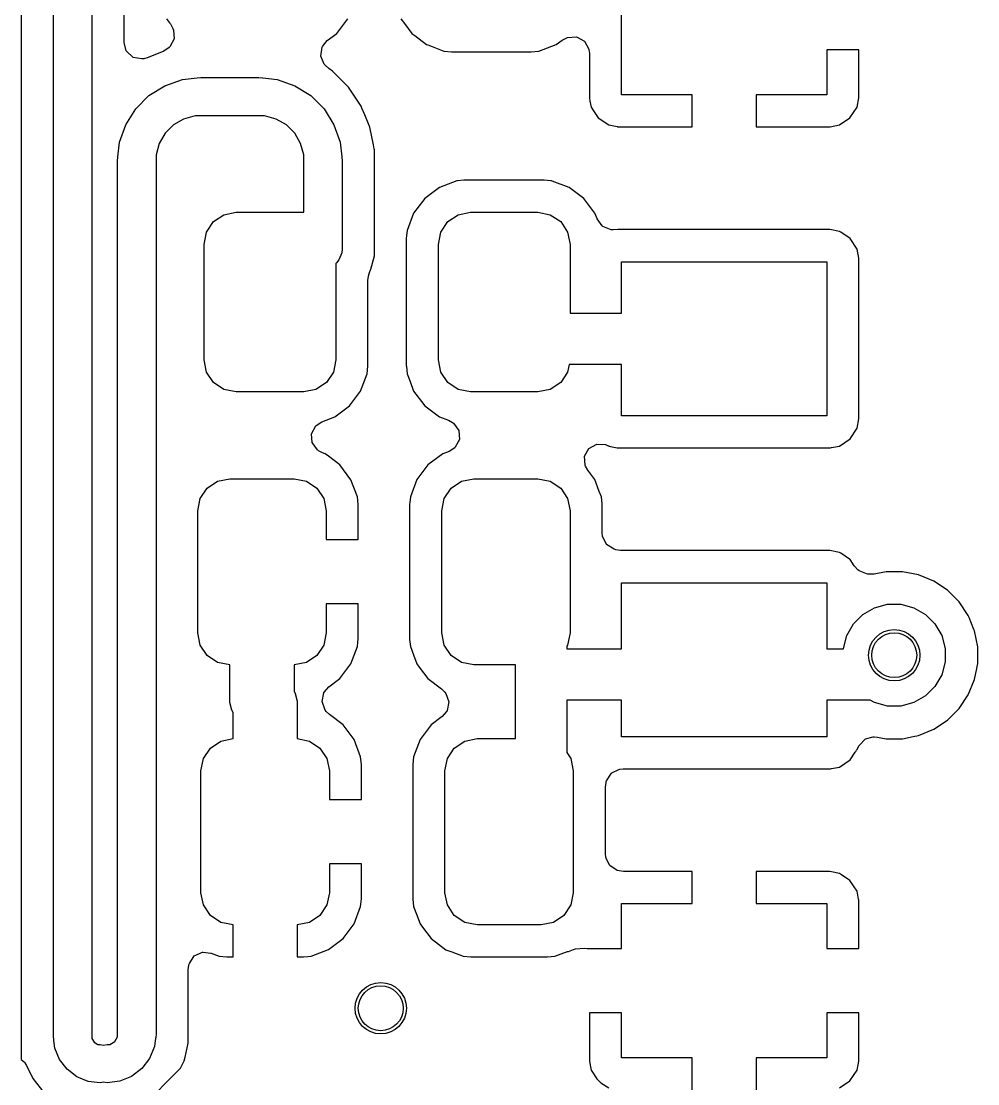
# Model space of a CAD drawing. Header units: inches. Extents: x 0.01 to 5.35, y 0.01 to 3.37.
# Drawn here: x 3.5979 to 3.8912, y 1.2456 to 1.5714 of the extents above; entities that cross this region are included whole.
import ezdxf

# ---------------------------------------------------------------- set-up
doc = ezdxf.new("R2010")
doc.units = ezdxf.units.IN
doc.header["$MEASUREMENT"] = 0
doc.layers.add('BLACK', color=250, linetype='CONTINUOUS')

msp = doc.modelspace()

# ---------------------------------------------------------------- linework, layer by layer
at = {"layer": 'BLACK', "linetype": 'CONTINUOUS'}
for p, q in [((3.60772, 1.26019), (3.60772, 1.76087)), ((3.61953, 1.76087), (3.61953, 1.26019)), ((3.59787, 1.75482), (3.59787, 1.25301)), ((3.62939, 1.56487), (3.62939, 1.75258)), ((3.78193, 1.54886), (3.78193, 1.5961)), ((3.64241, 1.57219), (3.64336, 1.57092)), ((3.64336, 1.57092), (3.64362, 1.57057)), ((3.64362, 1.57057), (3.64372, 1.57044)), ((3.64372, 1.57044), (3.64438, 1.56922)), ((3.69463, 1.56766), (3.69802, 1.57219)), ((3.71426, 1.57219), (3.71536, 1.57073)), ((3.71536, 1.57073), (3.71766, 1.56766)), ((3.64438, 1.56922), (3.64458, 1.56871)), ((3.64458, 1.56871), (3.64477, 1.56597)), ((3.69173, 1.56549), (3.69463, 1.56766)), ((3.71766, 1.56766), (3.71766, 1.56766)), ((3.71766, 1.56766), (3.71853, 1.567)), ((3.63007, 1.56238), (3.62939, 1.56487)), ((3.64477, 1.56597), (3.64345, 1.56355)), ((3.69025, 1.56368), (3.69173, 1.56549)), ((3.71853, 1.567), (3.72219, 1.56426)), ((3.72219, 1.56426), (3.72219, 1.56426)), ((3.72219, 1.56426), (3.72219, 1.56426)), ((3.72219, 1.56426), (3.72219, 1.56426)), ((3.72219, 1.56426), (3.72256, 1.56412)), ((3.72256, 1.56412), (3.72387, 1.56363)), ((3.75663, 1.56228), (3.76194, 1.56426)), ((3.76194, 1.56426), (3.76372, 1.56559)), ((3.76372, 1.56559), (3.76494, 1.56625)), ((3.76494, 1.56625), (3.76518, 1.56635)), ((3.76518, 1.56635), (3.7654, 1.56643)), ((3.7654, 1.56643), (3.76815, 1.56663)), ((3.76815, 1.56663), (3.77056, 1.56531)), ((3.77056, 1.56531), (3.77184, 1.56306)), ((3.63018, 1.56221), (3.63007, 1.56238)), ((3.63219, 1.56033), (3.63018, 1.56221)), ((3.63018, 1.56221), (3.63018, 1.56221)), ((3.64162, 1.56225), (3.63679, 1.56024)), ((3.64321, 1.56331), (3.64162, 1.56225)), ((3.64345, 1.56355), (3.64321, 1.56331)), ((3.6897, 1.56074), (3.69014, 1.56346)), ((3.6908, 1.55822), (3.6897, 1.56074)), ((3.69014, 1.56346), (3.69025, 1.56368)), ((3.72387, 1.56363), (3.72387, 1.56363)), ((3.72387, 1.56363), (3.72387, 1.56363)), ((3.72387, 1.56363), (3.7275, 1.56228)), ((3.7275, 1.56228), (3.72985, 1.56203)), ((3.72985, 1.56203), (3.75429, 1.56203)), ((3.75429, 1.56203), (3.75663, 1.56228)), ((3.77184, 1.56306), (3.77193, 1.5627)), ((3.77193, 1.5627), (3.77209, 1.56149)), ((3.77209, 1.56149), (3.77209, 1.54789)), ((3.85476, 1.56264), (3.84492, 1.56264)), ((3.84492, 1.56264), (3.84492, 1.54886)), ((3.85476, 1.54789), (3.85476, 1.56264)), ((3.6349, 1.55984), (3.63219, 1.56033)), ((3.63515, 1.55987), (3.6349, 1.55984)), ((3.63544, 1.5599), (3.63515, 1.55987)), ((3.63679, 1.56024), (3.63544, 1.5599)), ((3.69087, 1.55813), (3.6908, 1.55822)), ((3.69115, 1.5578), (3.69087, 1.55813)), ((3.69218, 1.55687), (3.69115, 1.5578)), ((3.65184, 1.55406), (3.65299, 1.55417)), ((3.65299, 1.55417), (3.67071, 1.55417)), ((3.67071, 1.55417), (3.67186, 1.55406)), ((3.69331, 1.55612), (3.69218, 1.55687)), ((3.69825, 1.55118), (3.69331, 1.55612)), ((3.69331, 1.55612), (3.69331, 1.55612)), ((3.69331, 1.55612), (3.69331, 1.55612)), ((3.63704, 1.54859), (3.64189, 1.55164)), ((3.64189, 1.55164), (3.6473, 1.55353)), ((3.6473, 1.55353), (3.65179, 1.55404)), ((3.65179, 1.55404), (3.65184, 1.55406)), ((3.67186, 1.55406), (3.67191, 1.55404)), ((3.67191, 1.55404), (3.6764, 1.55353)), ((3.6764, 1.55353), (3.68181, 1.55164)), ((3.68181, 1.55164), (3.68666, 1.54859)), ((3.70211, 1.5454), (3.69825, 1.55118)), ((3.69825, 1.55118), (3.69825, 1.55118)), ((3.69825, 1.55118), (3.69825, 1.55118)), ((3.69825, 1.55118), (3.69825, 1.55118)), ((3.63298, 1.54454), (3.63704, 1.54859)), ((3.68666, 1.54859), (3.69072, 1.54454)), ((3.77209, 1.54789), (3.77228, 1.54691)), ((3.80358, 1.54886), (3.78193, 1.54886)), ((3.80358, 1.53902), (3.80358, 1.54886)), ((3.84492, 1.54886), (3.82327, 1.54886)), ((3.82327, 1.54886), (3.82327, 1.53902)), ((3.85419, 1.54502), (3.85476, 1.54789)), ((3.62994, 1.53969), (3.63298, 1.54454)), ((3.69072, 1.54454), (3.69376, 1.53969)), ((3.70213, 1.54538), (3.70211, 1.5454)), ((3.70214, 1.54533), (3.70213, 1.54538)), ((3.70237, 1.5448), (3.70214, 1.54533)), ((3.70323, 1.54272), (3.70237, 1.5448)), ((3.70237, 1.5448), (3.70237, 1.5448)), ((3.77228, 1.54691), (3.77266, 1.54502)), ((3.77266, 1.54502), (3.77266, 1.54502)), ((3.77266, 1.54502), (3.77317, 1.54425)), ((3.85202, 1.54176), (3.85419, 1.54502)), ((3.85419, 1.54502), (3.85419, 1.54502)), ((3.64767, 1.54142), (3.64453, 1.53961)), ((3.65118, 1.54236), (3.64767, 1.54142)), ((3.65299, 1.54236), (3.65118, 1.54236)), ((3.67071, 1.54236), (3.65299, 1.54236)), ((3.67252, 1.54236), (3.67071, 1.54236)), ((3.67603, 1.54142), (3.67252, 1.54236)), ((3.67917, 1.53961), (3.67603, 1.54142)), ((3.7048, 1.53892), (3.70323, 1.54272)), ((3.77317, 1.54425), (3.77483, 1.54176)), ((3.77483, 1.54176), (3.77809, 1.53959)), ((3.84876, 1.53959), (3.85202, 1.54176)), ((3.62804, 1.53428), (3.62994, 1.53969)), ((3.64453, 1.53961), (3.64197, 1.53704)), ((3.68173, 1.53704), (3.67917, 1.53961)), ((3.69376, 1.53969), (3.69566, 1.53428)), ((3.70588, 1.53349), (3.7048, 1.53892)), ((3.77809, 1.53959), (3.77809, 1.53959)), ((3.77809, 1.53959), (3.78066, 1.53908)), ((3.78066, 1.53908), (3.78077, 1.53905)), ((3.78077, 1.53905), (3.78096, 1.53902)), ((3.78096, 1.53902), (3.78096, 1.53902)), ((3.78096, 1.53902), (3.80358, 1.53902)), ((3.82327, 1.53902), (3.84589, 1.53902)), ((3.84589, 1.53902), (3.8459, 1.53902)), ((3.8459, 1.53902), (3.84598, 1.53903)), ((3.84598, 1.53903), (3.84876, 1.53959)), ((3.84876, 1.53959), (3.84876, 1.53959)), ((3.64197, 1.53704), (3.64015, 1.5339)), ((3.68355, 1.5339), (3.68173, 1.53704)), ((3.62754, 1.52979), (3.62804, 1.53428)), ((3.64015, 1.5339), (3.63921, 1.5304)), ((3.68449, 1.5304), (3.68355, 1.5339)), ((3.69566, 1.53428), (3.69616, 1.52979)), ((3.70611, 1.53232), (3.70588, 1.53349)), ((3.70614, 1.53216), (3.70611, 1.53232)), ((3.70616, 1.53208), (3.70614, 1.53216)), ((3.70616, 1.53207), (3.70616, 1.53208)), ((3.70616, 1.53066), (3.70616, 1.53207)), ((3.70616, 1.53207), (3.70616, 1.53207)), ((3.6274, 1.52858), (3.62752, 1.52973)), ((3.6274, 1.26087), (3.6274, 1.52858)), ((3.62752, 1.52973), (3.62754, 1.52979)), ((3.63921, 1.5304), (3.63921, 1.52858)), ((3.63921, 1.52858), (3.63921, 1.26087)), ((3.68449, 1.52858), (3.68449, 1.5304)), ((3.68449, 1.51283), (3.68449, 1.52858)), ((3.69616, 1.52979), (3.69619, 1.52973)), ((3.69619, 1.52973), (3.6963, 1.52858)), ((3.6963, 1.52858), (3.6963, 1.50152)), ((3.70616, 1.50488), (3.70616, 1.53066)), ((3.73144, 1.52244), (3.72613, 1.52046)), ((3.7317, 1.52247), (3.73144, 1.52244)), ((3.73364, 1.52268), (3.7317, 1.52247)), ((3.73371, 1.52269), (3.73364, 1.52268)), ((3.73378, 1.5227), (3.73371, 1.52269)), ((3.75822, 1.5227), (3.73378, 1.5227)), ((3.76031, 1.52247), (3.75822, 1.5227)), ((3.75822, 1.5227), (3.75822, 1.5227)), ((3.75822, 1.5227), (3.75822, 1.5227)), ((3.75822, 1.5227), (3.75822, 1.5227)), ((3.76053, 1.52246), (3.76031, 1.52247)), ((3.76065, 1.52241), (3.76053, 1.52246)), ((3.76588, 1.52046), (3.76065, 1.52241)), ((3.72613, 1.52046), (3.72159, 1.51707)), ((3.72613, 1.52046), (3.72613, 1.52046)), ((3.72613, 1.52046), (3.72613, 1.52046)), ((3.76793, 1.51893), (3.76588, 1.52046)), ((3.76588, 1.52046), (3.76588, 1.52046)), ((3.76588, 1.52046), (3.76588, 1.52046)), ((3.76588, 1.52046), (3.76588, 1.52046)), ((3.77042, 1.51707), (3.76793, 1.51893)), ((3.72159, 1.51707), (3.7182, 1.51253)), ((3.72159, 1.51707), (3.72159, 1.51707)), ((3.77381, 1.51253), (3.77042, 1.51707)), ((3.77042, 1.51707), (3.77042, 1.51707)), ((3.77042, 1.51707), (3.77042, 1.51707)), ((3.77042, 1.51707), (3.77042, 1.51707)), ((3.77042, 1.51707), (3.77042, 1.51707)), ((3.65686, 1.50995), (3.66005, 1.51209)), ((3.66005, 1.51209), (3.66382, 1.51283)), ((3.66382, 1.51283), (3.68449, 1.51283)), ((3.7182, 1.51253), (3.71622, 1.50722)), ((3.7182, 1.51253), (3.7182, 1.51253)), ((3.72871, 1.50995), (3.7319, 1.51209)), ((3.7319, 1.51209), (3.73567, 1.51283)), ((3.73567, 1.51283), (3.75634, 1.51283)), ((3.75634, 1.51283), (3.76011, 1.51209)), ((3.76011, 1.51209), (3.7633, 1.50995)), ((3.77434, 1.51112), (3.77381, 1.51253)), ((3.77381, 1.51253), (3.77381, 1.51253)), ((3.77381, 1.51253), (3.77381, 1.51253)), ((3.65473, 1.50676), (3.65686, 1.50995)), ((3.72658, 1.50676), (3.72871, 1.50995)), ((3.7633, 1.50995), (3.76543, 1.50676)), ((3.77445, 1.51081), (3.77434, 1.51112)), ((3.77603, 1.50866), (3.77445, 1.51081)), ((3.77614, 1.50857), (3.77603, 1.50866)), ((3.77624, 1.5085), (3.77614, 1.50857)), ((3.7788, 1.50749), (3.77624, 1.5085)), ((3.65398, 1.50299), (3.65473, 1.50676)), ((3.71622, 1.50722), (3.71596, 1.50488)), ((3.72583, 1.50299), (3.72658, 1.50676)), ((3.76543, 1.50676), (3.76618, 1.50299)), ((3.77941, 1.50743), (3.7788, 1.50749)), ((3.7808, 1.50751), (3.77941, 1.50743)), ((3.78096, 1.50754), (3.7808, 1.50751)), ((3.84589, 1.50754), (3.78096, 1.50754)), ((3.78096, 1.50754), (3.78096, 1.50754)), ((3.78096, 1.50754), (3.78096, 1.50754)), ((3.84877, 1.50697), (3.84589, 1.50754)), ((3.84589, 1.50754), (3.84589, 1.50754)), ((3.84589, 1.50754), (3.84589, 1.50754)), ((3.84901, 1.50683), (3.84877, 1.50697)), ((3.84877, 1.50697), (3.84877, 1.50697)), ((3.84877, 1.50697), (3.84877, 1.50697)), ((3.84917, 1.5067), (3.84901, 1.50683)), ((3.85203, 1.50479), (3.84917, 1.5067)), ((3.65398, 1.46756), (3.65398, 1.50299)), ((3.70616, 1.50359), (3.70616, 1.50488)), ((3.70616, 1.49944), (3.70616, 1.50359)), ((3.71596, 1.50488), (3.71596, 1.50488)), ((3.71596, 1.50488), (3.71596, 1.46567)), ((3.72583, 1.46756), (3.72583, 1.50299)), ((3.76618, 1.50299), (3.76618, 1.48193)), ((3.8542, 1.50154), (3.85203, 1.50479)), ((3.85203, 1.50479), (3.85203, 1.50479)), ((3.69591, 1.49969), (3.6953, 1.49823)), ((3.69619, 1.50036), (3.69591, 1.49969)), ((3.6963, 1.50152), (3.69619, 1.50036)), ((3.70509, 1.49543), (3.70616, 1.49944)), ((3.85421, 1.50153), (3.8542, 1.50154)), ((3.8542, 1.50154), (3.8542, 1.50154)), ((3.85421, 1.50152), (3.85421, 1.50153)), ((3.85477, 1.49873), (3.85421, 1.50152)), ((3.85421, 1.50152), (3.85421, 1.50152)), ((3.85478, 1.49866), (3.85477, 1.49873)), ((3.69457, 1.49734), (3.69433, 1.4971)), ((3.69433, 1.4971), (3.69433, 1.46756)), ((3.6953, 1.49823), (3.69457, 1.49734)), ((3.78193, 1.48193), (3.78193, 1.49768)), ((3.78193, 1.49768), (3.84492, 1.49768)), ((3.84492, 1.49768), (3.84492, 1.45043)), ((3.85478, 1.49865), (3.85478, 1.49866)), ((3.85478, 1.44946), (3.85478, 1.49865)), ((3.85478, 1.49865), (3.85478, 1.49865)), ((3.70419, 1.49193), (3.70436, 1.49319)), ((3.70436, 1.49319), (3.70468, 1.49439)), ((3.70468, 1.49439), (3.70498, 1.49513)), ((3.70496, 1.49513), (3.70509, 1.49543)), ((3.70498, 1.49513), (3.70496, 1.49513)), ((3.70509, 1.49543), (3.70509, 1.49543)), ((3.70419, 1.46567), (3.70419, 1.49193)), ((3.76618, 1.48193), (3.78193, 1.48193)), ((3.65473, 1.46379), (3.65398, 1.46756)), ((3.69433, 1.46756), (3.69358, 1.46379)), ((3.72658, 1.46379), (3.72583, 1.46756)), ((3.76591, 1.46618), (3.76543, 1.46379)), ((3.78193, 1.46618), (3.76591, 1.46618)), ((3.78193, 1.45043), (3.78193, 1.46618)), ((3.65686, 1.4606), (3.65473, 1.46379)), ((3.69358, 1.46379), (3.69145, 1.4606)), ((3.70196, 1.45802), (3.70394, 1.46333)), ((3.70394, 1.46333), (3.70419, 1.46567)), ((3.71596, 1.46567), (3.71597, 1.4656)), ((3.71597, 1.4656), (3.71598, 1.46553)), ((3.71598, 1.46553), (3.71622, 1.46333)), ((3.71622, 1.46333), (3.71712, 1.46092)), ((3.72871, 1.4606), (3.72658, 1.46379)), ((3.76543, 1.46379), (3.7633, 1.4606)), ((3.66005, 1.45847), (3.65686, 1.4606)), ((3.69145, 1.4606), (3.68825, 1.45847)), ((3.71712, 1.46092), (3.7182, 1.45802)), ((3.7319, 1.45847), (3.72871, 1.4606)), ((3.7633, 1.4606), (3.76011, 1.45847)), ((3.66382, 1.45772), (3.66005, 1.45847)), ((3.68449, 1.45772), (3.66382, 1.45772)), ((3.68825, 1.45847), (3.68449, 1.45772)), ((3.69856, 1.45348), (3.70196, 1.45802)), ((3.7182, 1.45802), (3.7182, 1.45802)), ((3.7182, 1.45802), (3.71892, 1.45706)), ((3.71892, 1.45706), (3.72159, 1.45348)), ((3.73567, 1.45772), (3.7319, 1.45847)), ((3.75634, 1.45772), (3.73567, 1.45772)), ((3.76011, 1.45847), (3.75634, 1.45772)), ((3.69403, 1.45009), (3.69856, 1.45348)), ((3.72159, 1.45348), (3.72159, 1.45348)), ((3.72159, 1.45348), (3.72159, 1.45348)), ((3.72159, 1.45348), (3.72613, 1.45009)), ((3.69007, 1.44861), (3.69403, 1.45009)), ((3.69403, 1.45009), (3.69403, 1.45009)), ((3.69403, 1.45009), (3.69403, 1.45009)), ((3.72613, 1.45009), (3.72613, 1.45009)), ((3.72613, 1.45009), (3.72887, 1.44906)), ((3.84492, 1.45043), (3.78193, 1.45043)), ((3.68686, 1.44493), (3.68817, 1.44734)), ((3.68817, 1.44734), (3.68832, 1.44749)), ((3.68832, 1.44749), (3.69007, 1.44861)), ((3.72887, 1.44906), (3.73009, 1.4484)), ((3.73009, 1.4484), (3.73044, 1.44813)), ((3.73044, 1.44813), (3.73209, 1.44593)), ((3.85203, 1.44332), (3.85421, 1.44659)), ((3.85421, 1.44659), (3.85478, 1.44946)), ((3.68705, 1.44218), (3.68686, 1.44493)), ((3.73209, 1.44593), (3.73229, 1.44319)), ((3.84877, 1.44114), (3.85203, 1.44332)), ((3.6887, 1.43998), (3.68705, 1.44218)), ((3.73083, 1.44063), (3.72908, 1.43951)), ((3.73097, 1.44077), (3.73083, 1.44063)), ((3.73229, 1.44319), (3.73097, 1.44077)), ((3.73097, 1.44077), (3.73097, 1.44077)), ((3.77065, 1.43802), (3.77196, 1.44044)), ((3.77196, 1.44044), (3.77438, 1.44175)), ((3.77438, 1.44175), (3.777, 1.4416)), ((3.777, 1.4416), (3.77721, 1.44153)), ((3.77721, 1.44153), (3.77785, 1.44121)), ((3.77785, 1.44121), (3.778, 1.44117)), ((3.778, 1.44117), (3.77816, 1.44111)), ((3.77816, 1.44111), (3.77821, 1.4411)), ((3.77821, 1.4411), (3.77831, 1.44107)), ((3.77831, 1.44107), (3.77831, 1.44107)), ((3.77831, 1.44107), (3.77855, 1.44105)), ((3.77855, 1.44105), (3.78066, 1.44063)), ((3.78066, 1.44063), (3.78076, 1.4406)), ((3.78076, 1.4406), (3.78096, 1.44057)), ((3.78096, 1.44057), (3.84589, 1.44057)), ((3.84589, 1.44057), (3.84605, 1.44057)), ((3.84605, 1.44057), (3.84636, 1.44066)), ((3.84636, 1.44066), (3.84877, 1.44114)), ((3.68906, 1.43971), (3.6887, 1.43998)), ((3.69028, 1.43905), (3.68906, 1.43971)), ((3.69107, 1.43875), (3.69028, 1.43905)), ((3.69205, 1.43802), (3.69107, 1.43875)), ((3.69107, 1.43875), (3.69107, 1.43875)), ((3.69107, 1.43875), (3.69107, 1.43875)), ((3.6956, 1.43536), (3.69205, 1.43802)), ((3.72711, 1.43877), (3.72258, 1.43538)), ((3.72908, 1.43951), (3.72711, 1.43877)), ((3.72711, 1.43877), (3.72711, 1.43877)), ((3.72711, 1.43877), (3.72711, 1.43877)), ((3.77084, 1.43528), (3.77065, 1.43802)), ((3.69899, 1.43083), (3.6956, 1.43536)), ((3.6956, 1.43536), (3.6956, 1.43536)), ((3.6956, 1.43536), (3.6956, 1.43536)), ((3.72258, 1.43538), (3.71918, 1.43084)), ((3.72258, 1.43538), (3.72258, 1.43538)), ((3.77095, 1.435), (3.77084, 1.43528)), ((3.77161, 1.43378), (3.77095, 1.435)), ((3.77381, 1.43084), (3.77161, 1.43378)), ((3.65489, 1.42826), (3.65808, 1.43039)), ((3.65808, 1.43039), (3.66185, 1.43114)), ((3.66185, 1.43114), (3.68154, 1.43114)), ((3.68154, 1.43114), (3.6853, 1.43039)), ((3.6853, 1.43039), (3.6885, 1.42826)), ((3.70097, 1.42553), (3.69899, 1.43083)), ((3.69899, 1.43083), (3.69899, 1.43083)), ((3.71918, 1.43084), (3.7172, 1.42553)), ((3.71918, 1.43084), (3.71918, 1.43084)), ((3.72969, 1.42826), (3.73289, 1.43039)), ((3.73289, 1.43039), (3.73665, 1.43114)), ((3.73665, 1.43114), (3.75634, 1.43114)), ((3.75634, 1.43114), (3.76011, 1.43039)), ((3.76011, 1.43039), (3.7633, 1.42826)), ((3.77515, 1.42724), (3.77381, 1.43084)), ((3.77381, 1.43084), (3.77381, 1.43084)), ((3.65276, 1.42507), (3.65489, 1.42826)), ((3.6885, 1.42826), (3.69063, 1.42507)), ((3.72756, 1.42507), (3.72969, 1.42826)), ((3.7633, 1.42826), (3.76543, 1.42507)), ((3.77579, 1.42553), (3.77515, 1.42724)), ((3.65201, 1.4213), (3.65276, 1.42507)), ((3.69063, 1.42507), (3.69138, 1.4213)), ((3.70122, 1.42318), (3.70097, 1.42553)), ((3.70097, 1.42553), (3.70097, 1.42553)), ((3.70097, 1.42553), (3.70097, 1.42553)), ((3.71702, 1.42385), (3.71695, 1.42318)), ((3.7172, 1.42553), (3.71702, 1.42385)), ((3.72681, 1.4213), (3.72756, 1.42507)), ((3.76543, 1.42507), (3.76618, 1.4213)), ((3.77602, 1.42338), (3.77579, 1.42553)), ((3.65201, 1.3839), (3.65201, 1.4213)), ((3.69138, 1.4213), (3.69138, 1.41244)), ((3.70122, 1.41244), (3.70122, 1.42318)), ((3.70122, 1.42318), (3.70122, 1.42318)), ((3.71695, 1.42318), (3.71695, 1.38201)), ((3.72681, 1.3839), (3.72681, 1.4213)), ((3.76618, 1.4213), (3.76618, 1.3839)), ((3.77603, 1.42333), (3.77602, 1.42338)), ((3.77604, 1.42326), (3.77603, 1.42333)), ((3.77604, 1.42318), (3.77604, 1.42326)), ((3.77604, 1.41452), (3.77604, 1.42318)), ((3.77615, 1.41348), (3.77604, 1.41452)), ((3.69138, 1.41244), (3.70122, 1.41244)), ((3.77622, 1.41319), (3.77615, 1.41348)), ((3.7773, 1.41103), (3.77622, 1.41319)), ((3.77735, 1.41097), (3.7773, 1.41103)), ((3.77966, 1.40949), (3.77735, 1.41097)), ((3.78025, 1.40931), (3.77966, 1.40949)), ((3.78163, 1.40911), (3.78025, 1.40931)), ((3.84589, 1.40911), (3.78163, 1.40911)), ((3.84877, 1.40854), (3.84589, 1.40911)), ((3.84589, 1.40911), (3.84589, 1.40911)), ((3.84589, 1.40911), (3.84589, 1.40911)), ((3.84901, 1.40841), (3.84877, 1.40854)), ((3.84877, 1.40854), (3.84877, 1.40854)), ((3.84877, 1.40854), (3.84877, 1.40854)), ((3.84917, 1.40827), (3.84901, 1.40841)), ((3.85184, 1.40649), (3.84917, 1.40827)), ((3.85203, 1.40636), (3.85184, 1.40649)), ((3.85333, 1.40442), (3.85203, 1.40636)), ((3.85337, 1.40435), (3.85333, 1.40442)), ((3.85444, 1.40321), (3.85337, 1.40435)), ((3.85486, 1.40288), (3.85444, 1.40321)), ((3.85742, 1.40187), (3.85486, 1.40288)), ((3.85803, 1.40182), (3.85742, 1.40187)), ((3.85942, 1.40189), (3.85803, 1.40182)), ((3.86307, 1.40262), (3.85942, 1.40189)), ((3.86811, 1.40262), (3.86307, 1.40262)), ((3.86307, 1.40262), (3.86307, 1.40262)), ((3.86307, 1.40262), (3.86307, 1.40262)), ((3.87306, 1.40163), (3.86811, 1.40262)), ((3.86811, 1.40262), (3.86811, 1.40262)), ((3.86811, 1.40262), (3.86811, 1.40262)), ((3.87772, 1.3997), (3.87306, 1.40163)), ((3.87306, 1.40163), (3.87306, 1.40163)), ((3.87306, 1.40163), (3.87306, 1.40163)), ((3.78193, 1.37898), (3.78193, 1.39925)), ((3.78193, 1.39925), (3.84492, 1.39925)), ((3.84492, 1.39925), (3.84492, 1.37898)), ((3.88192, 1.3969), (3.87772, 1.3997)), ((3.87772, 1.3997), (3.87772, 1.3997)), ((3.87772, 1.3997), (3.87772, 1.3997)), ((3.88548, 1.39333), (3.88192, 1.3969)), ((3.88192, 1.3969), (3.88192, 1.3969)), ((3.88192, 1.3969), (3.88192, 1.3969)), ((3.70122, 1.39276), (3.69138, 1.39276)), ((3.69138, 1.39276), (3.69138, 1.3839)), ((3.70122, 1.38201), (3.70122, 1.39276)), ((3.856, 1.3895), (3.85956, 1.39156)), ((3.85956, 1.39156), (3.86354, 1.39262)), ((3.86354, 1.39262), (3.86765, 1.39262)), ((3.86765, 1.39262), (3.87162, 1.39156)), ((3.87162, 1.39156), (3.87518, 1.3895)), ((3.88829, 1.38914), (3.88548, 1.39333)), ((3.88548, 1.39333), (3.88548, 1.39333)), ((3.88548, 1.39333), (3.88548, 1.39333)), ((3.8531, 1.38659), (3.856, 1.3895)), ((3.87518, 1.3895), (3.87808, 1.38659)), ((3.88854, 1.38853), (3.88829, 1.38914)), ((3.88829, 1.38914), (3.88829, 1.38914)), ((3.88829, 1.38914), (3.88829, 1.38914)), ((3.89004, 1.3849), (3.88854, 1.38853)), ((3.85104, 1.38303), (3.8531, 1.38659)), ((3.87808, 1.38659), (3.88014, 1.38303)), ((3.89012, 1.3847), (3.89004, 1.3849)), ((3.89021, 1.38453), (3.89012, 1.3847)), ((3.65276, 1.38013), (3.65201, 1.3839)), ((3.69138, 1.3839), (3.69063, 1.38013)), ((3.7011, 1.38093), (3.70122, 1.38201)), ((3.70122, 1.38201), (3.70122, 1.38201)), ((3.71695, 1.38201), (3.71696, 1.38194)), ((3.71696, 1.38194), (3.71696, 1.38187)), ((3.71696, 1.38187), (3.7172, 1.37967)), ((3.72756, 1.38013), (3.72681, 1.3839)), ((3.76618, 1.3839), (3.76543, 1.38013)), ((3.84998, 1.37906), (3.85104, 1.38303)), ((3.88014, 1.38303), (3.8812, 1.37906)), ((3.8912, 1.37953), (3.89021, 1.38453)), ((3.65489, 1.37694), (3.65276, 1.38013)), ((3.69063, 1.38013), (3.6885, 1.37694)), ((3.69899, 1.37437), (3.70097, 1.37967)), ((3.70097, 1.37967), (3.7011, 1.38093)), ((3.70097, 1.37967), (3.70097, 1.37967)), ((3.7172, 1.37967), (3.71815, 1.37711)), ((3.72969, 1.37694), (3.72756, 1.38013)), ((3.76543, 1.38013), (3.7652, 1.37978)), ((3.7652, 1.37978), (3.7652, 1.37898)), ((3.7652, 1.37898), (3.78193, 1.37898)), ((3.84492, 1.37898), (3.84998, 1.37898)), ((3.84998, 1.37898), (3.84998, 1.37906)), ((3.8812, 1.37906), (3.8812, 1.37495)), ((3.8912, 1.37449), (3.8912, 1.37953)), ((3.8912, 1.37953), (3.8912, 1.37953)), ((3.65808, 1.3748), (3.65489, 1.37694)), ((3.6885, 1.37694), (3.6853, 1.3748)), ((3.71815, 1.37711), (3.71918, 1.37436)), ((3.73289, 1.3748), (3.72969, 1.37694)), ((3.8812, 1.37495), (3.88014, 1.37098)), ((3.66185, 1.37406), (3.65808, 1.3748)), ((3.66185, 1.36601), (3.66185, 1.37406)), ((3.6853, 1.3748), (3.68154, 1.37406)), ((3.68154, 1.37406), (3.68154, 1.36601)), ((3.6956, 1.36984), (3.69899, 1.37437)), ((3.69899, 1.37437), (3.69899, 1.37437)), ((3.71918, 1.37436), (3.71918, 1.37436)), ((3.71918, 1.37436), (3.71995, 1.37333)), ((3.71995, 1.37333), (3.72258, 1.36982)), ((3.73665, 1.37406), (3.73289, 1.3748)), ((3.74945, 1.37406), (3.73665, 1.37406)), ((3.74945, 1.35142), (3.74945, 1.37406)), ((3.89022, 1.36954), (3.89088, 1.37288)), ((3.89088, 1.37288), (3.8912, 1.37449)), ((3.69221, 1.3673), (3.6956, 1.36984)), ((3.72258, 1.36982), (3.72258, 1.36982)), ((3.72258, 1.36982), (3.72258, 1.36982)), ((3.72258, 1.36982), (3.72675, 1.3667)), ((3.88014, 1.37098), (3.87808, 1.36742)), ((3.88829, 1.36488), (3.89022, 1.36954)), ((3.66185, 1.36251), (3.66185, 1.36601)), ((3.68154, 1.36601), (3.68192, 1.3653)), ((3.68192, 1.3653), (3.68252, 1.36296)), ((3.69012, 1.36277), (3.6907, 1.36546)), ((3.6907, 1.36546), (3.69085, 1.36573)), ((3.69085, 1.36573), (3.69221, 1.3673)), ((3.72675, 1.3667), (3.72773, 1.36571)), ((3.72773, 1.36571), (3.72806, 1.36528)), ((3.72806, 1.36528), (3.72902, 1.3627)), ((3.87808, 1.36742), (3.87518, 1.36451)), ((3.66245, 1.36017), (3.66185, 1.36251)), ((3.68252, 1.36296), (3.68252, 1.35142)), ((3.69108, 1.3602), (3.69012, 1.36277)), ((3.72902, 1.3627), (3.72844, 1.36001)), ((3.78193, 1.36323), (3.7652, 1.36323)), ((3.7652, 1.36323), (3.7652, 1.34717)), ((3.78193, 1.35201), (3.78193, 1.36323)), ((3.85823, 1.36323), (3.84492, 1.36323)), ((3.84492, 1.36323), (3.84492, 1.35201)), ((3.85956, 1.36246), (3.85823, 1.36323)), ((3.86354, 1.36139), (3.85956, 1.36246)), ((3.87162, 1.36246), (3.86765, 1.36139)), ((3.87518, 1.36451), (3.87162, 1.36246)), ((3.88548, 1.36068), (3.88829, 1.36488)), ((3.66283, 1.35946), (3.66245, 1.36017)), ((3.66283, 1.35142), (3.66283, 1.35946)), ((3.69141, 1.35976), (3.69108, 1.3602)), ((3.69239, 1.35878), (3.69141, 1.35976)), ((3.69658, 1.35564), (3.69239, 1.35878)), ((3.72829, 1.35974), (3.72693, 1.35817)), ((3.72844, 1.36001), (3.72829, 1.35974)), ((3.86765, 1.36139), (3.86354, 1.36139)), ((3.88192, 1.35712), (3.88548, 1.36068)), ((3.69997, 1.35111), (3.69658, 1.35564)), ((3.72356, 1.35565), (3.72017, 1.35112)), ((3.72693, 1.35817), (3.72356, 1.35565)), ((3.72356, 1.35565), (3.72356, 1.35565)), ((3.87772, 1.35431), (3.88192, 1.35712)), ((3.87144, 1.35206), (3.87306, 1.35238)), ((3.87306, 1.35238), (3.87772, 1.35431)), ((3.65587, 1.34853), (3.65907, 1.35067)), ((3.65907, 1.35067), (3.66283, 1.35142)), ((3.68252, 1.35142), (3.68629, 1.35067)), ((3.68629, 1.35067), (3.68948, 1.34853)), ((3.70195, 1.3458), (3.69997, 1.35111)), ((3.69997, 1.35111), (3.69997, 1.35111)), ((3.72017, 1.35112), (3.71819, 1.34581)), ((3.72017, 1.35112), (3.72017, 1.35112)), ((3.73068, 1.34853), (3.73387, 1.35067)), ((3.73387, 1.35067), (3.73764, 1.35142)), ((3.73764, 1.35142), (3.74945, 1.35142)), ((3.84492, 1.35201), (3.78193, 1.35201)), ((3.85434, 1.34842), (3.85483, 1.34935)), ((3.85483, 1.34935), (3.85674, 1.35133)), ((3.85674, 1.35133), (3.8568, 1.35136)), ((3.8568, 1.35136), (3.85913, 1.352)), ((3.85913, 1.352), (3.85943, 1.35201)), ((3.85943, 1.35201), (3.86047, 1.35191)), ((3.86047, 1.35191), (3.86145, 1.35172)), ((3.86145, 1.35172), (3.86307, 1.3514)), ((3.86307, 1.3514), (3.86811, 1.3514)), ((3.86811, 1.3514), (3.87144, 1.35206)), ((3.86811, 1.3514), (3.86811, 1.3514)), ((3.65374, 1.34534), (3.65587, 1.34853)), ((3.68948, 1.34853), (3.69161, 1.34534)), ((3.7022, 1.34346), (3.70195, 1.3458)), ((3.70195, 1.3458), (3.70195, 1.3458)), ((3.70195, 1.3458), (3.70195, 1.3458)), ((3.71819, 1.34581), (3.71793, 1.34346)), ((3.72854, 1.34534), (3.73068, 1.34853)), ((3.7652, 1.34717), (3.76642, 1.34534)), ((3.85203, 1.3449), (3.85363, 1.34729)), ((3.85363, 1.34729), (3.85384, 1.34747)), ((3.85384, 1.34747), (3.85406, 1.34788)), ((3.85406, 1.34788), (3.8542, 1.34812)), ((3.8542, 1.34812), (3.85434, 1.34842)), ((3.65299, 1.34157), (3.65374, 1.34534)), ((3.69161, 1.34534), (3.69236, 1.34157)), ((3.7022, 1.33272), (3.7022, 1.34346)), ((3.7022, 1.34346), (3.7022, 1.34346)), ((3.7022, 1.34346), (3.7022, 1.34346)), ((3.71793, 1.34346), (3.71793, 1.34346)), ((3.71793, 1.34346), (3.71793, 1.30229)), ((3.7278, 1.34157), (3.72854, 1.34534)), ((3.76642, 1.34534), (3.76717, 1.34157)), ((3.84636, 1.34224), (3.84877, 1.34272)), ((3.84877, 1.34272), (3.85203, 1.3449)), ((3.65299, 1.30417), (3.65299, 1.34157)), ((3.69236, 1.34157), (3.69236, 1.33272)), ((3.7278, 1.30417), (3.7278, 1.34157)), ((3.76717, 1.34157), (3.76717, 1.30417)), ((3.7774, 1.33853), (3.77889, 1.34084)), ((3.77889, 1.34084), (3.77894, 1.34089)), ((3.77894, 1.34089), (3.7811, 1.34197)), ((3.7811, 1.34197), (3.7814, 1.34203)), ((3.7814, 1.34203), (3.78243, 1.34215)), ((3.78243, 1.34215), (3.84605, 1.34215)), ((3.84605, 1.34215), (3.84636, 1.34224)), ((3.77703, 1.33656), (3.77723, 1.33794)), ((3.77703, 1.31608), (3.77703, 1.33656)), ((3.77723, 1.33794), (3.77729, 1.33814)), ((3.77729, 1.33814), (3.7774, 1.33853)), ((3.69236, 1.33272), (3.7022, 1.33272)), ((3.7022, 1.31303), (3.69236, 1.31303)), ((3.69236, 1.31303), (3.69236, 1.30417)), ((3.7022, 1.30229), (3.7022, 1.31303)), ((3.77714, 1.31504), (3.77703, 1.31608)), ((3.7772, 1.31474), (3.77714, 1.31504)), ((3.77829, 1.31258), (3.7772, 1.31474)), ((3.77833, 1.31253), (3.77829, 1.31258)), ((3.78065, 1.31104), (3.77833, 1.31253)), ((3.78124, 1.31087), (3.78065, 1.31104)), ((3.78261, 1.31067), (3.78124, 1.31087)), ((3.80358, 1.31067), (3.78261, 1.31067)), ((3.80358, 1.30083), (3.80358, 1.31067)), ((3.84589, 1.31067), (3.82327, 1.31067)), ((3.82327, 1.31067), (3.82327, 1.30083)), ((3.84632, 1.31058), (3.84589, 1.31067)), ((3.84589, 1.31067), (3.84589, 1.31067)), ((3.84876, 1.3101), (3.84632, 1.31058)), ((3.84938, 1.30969), (3.84876, 1.3101)), ((3.84876, 1.3101), (3.84876, 1.3101)), ((3.85202, 1.30792), (3.84938, 1.30969)), ((3.85419, 1.30467), (3.85202, 1.30792)), ((3.65374, 1.30041), (3.65299, 1.30417)), ((3.69236, 1.30417), (3.69161, 1.30041)), ((3.72854, 1.30041), (3.7278, 1.30417)), ((3.76717, 1.30417), (3.76642, 1.30041)), ((3.85468, 1.30221), (3.85419, 1.30467)), ((3.85419, 1.30467), (3.85419, 1.30467)), ((3.65587, 1.29721), (3.65374, 1.30041)), ((3.69161, 1.30041), (3.68948, 1.29721)), ((3.70195, 1.29995), (3.70203, 1.3007)), ((3.70203, 1.3007), (3.7022, 1.30229)), ((3.7022, 1.30229), (3.7022, 1.30229)), ((3.71793, 1.30229), (3.71794, 1.30221)), ((3.71794, 1.30221), (3.71795, 1.30215)), ((3.71795, 1.30215), (3.71819, 1.29994)), ((3.73068, 1.29721), (3.72854, 1.30041)), ((3.76642, 1.30041), (3.76428, 1.29721)), ((3.78193, 1.28705), (3.78193, 1.30083)), ((3.78193, 1.30083), (3.80358, 1.30083)), ((3.82327, 1.30083), (3.84492, 1.30083)), ((3.84492, 1.30083), (3.84492, 1.28705)), ((3.85475, 1.30188), (3.85468, 1.30221)), ((3.85476, 1.3018), (3.85475, 1.30188)), ((3.85476, 1.28705), (3.85476, 1.3018)), ((3.65907, 1.29508), (3.65587, 1.29721)), ((3.68948, 1.29721), (3.68629, 1.29508)), ((3.69997, 1.29464), (3.70195, 1.29995)), ((3.70195, 1.29995), (3.70195, 1.29995)), ((3.71819, 1.29994), (3.71906, 1.2976)), ((3.71906, 1.2976), (3.72017, 1.29463)), ((3.73387, 1.29508), (3.73068, 1.29721)), ((3.76428, 1.29721), (3.76109, 1.29508)), ((3.66283, 1.29433), (3.65907, 1.29508)), ((3.66283, 1.28449), (3.66283, 1.29433)), ((3.68629, 1.29508), (3.68252, 1.29433)), ((3.68252, 1.29433), (3.68252, 1.28449)), ((3.69658, 1.29011), (3.69997, 1.29464)), ((3.69997, 1.29464), (3.69997, 1.29464)), ((3.72017, 1.29463), (3.72017, 1.29463)), ((3.72017, 1.29463), (3.72094, 1.29359)), ((3.72094, 1.29359), (3.72356, 1.2901)), ((3.73764, 1.29433), (3.73387, 1.29508)), ((3.75732, 1.29433), (3.73764, 1.29433)), ((3.76109, 1.29508), (3.75732, 1.29433)), ((3.69205, 1.28672), (3.69658, 1.29011)), ((3.69658, 1.29011), (3.69658, 1.29011)), ((3.72356, 1.2901), (3.72356, 1.2901)), ((3.72356, 1.2901), (3.72356, 1.2901)), ((3.72356, 1.2901), (3.7281, 1.2867)), ((3.76723, 1.28676), (3.76789, 1.28701)), ((3.76789, 1.28701), (3.77064, 1.28721)), ((3.77064, 1.28721), (3.77064, 1.28721)), ((3.77064, 1.28721), (3.77138, 1.28705)), ((3.77138, 1.28705), (3.78193, 1.28705)), ((3.84492, 1.28705), (3.85476, 1.28705)), ((3.64943, 1.28246), (3.65091, 1.28478)), ((3.65091, 1.28478), (3.65342, 1.28592)), ((3.65342, 1.28592), (3.65365, 1.28595)), ((3.65365, 1.28595), (3.65605, 1.28569)), ((3.65605, 1.28569), (3.6561, 1.28568)), ((3.6561, 1.28568), (3.65861, 1.28474)), ((3.65861, 1.28474), (3.65861, 1.28474)), ((3.65861, 1.28474), (3.65861, 1.28474)), ((3.65861, 1.28474), (3.65861, 1.28474)), ((3.65861, 1.28474), (3.66095, 1.28449)), ((3.66095, 1.28449), (3.66095, 1.28449)), ((3.66095, 1.28449), (3.66095, 1.28449)), ((3.66095, 1.28449), (3.66283, 1.28449)), ((3.68252, 1.28449), (3.6844, 1.28449)), ((3.6844, 1.28449), (3.68581, 1.28464)), ((3.6844, 1.28449), (3.6844, 1.28449)), ((3.6844, 1.28449), (3.6844, 1.28449)), ((3.68581, 1.28464), (3.68675, 1.28474)), ((3.68675, 1.28474), (3.69205, 1.28672)), ((3.68675, 1.28474), (3.68675, 1.28474)), ((3.69205, 1.28672), (3.69205, 1.28672)), ((3.7281, 1.2867), (3.7281, 1.2867)), ((3.7281, 1.2867), (3.72987, 1.28604)), ((3.72987, 1.28604), (3.73341, 1.28472)), ((3.73341, 1.28472), (3.73575, 1.28447)), ((3.73575, 1.28447), (3.75921, 1.28447)), ((3.75921, 1.28447), (3.76155, 1.28472)), ((3.76155, 1.28472), (3.76542, 1.28616)), ((3.76542, 1.28616), (3.76567, 1.28618)), ((3.76567, 1.28618), (3.76723, 1.28676)), ((3.76723, 1.28676), (3.76723, 1.28676)), ((3.64907, 1.28056), (3.64927, 1.28194)), ((3.64907, 1.25806), (3.64907, 1.28056)), ((3.64927, 1.28194), (3.64931, 1.28206)), ((3.64931, 1.28206), (3.64943, 1.28246)), ((3.78193, 1.26736), (3.77209, 1.26736)), ((3.77209, 1.26736), (3.77209, 1.25261)), ((3.78193, 1.25358), (3.78193, 1.26736)), ((3.85476, 1.26736), (3.84492, 1.26736)), ((3.84492, 1.26736), (3.84492, 1.25358)), ((3.85476, 1.25261), (3.85476, 1.26736)), ((3.6274, 1.26), (3.6274, 1.26087)), ((3.63921, 1.26087), (3.6391, 1.25971)), ((3.60783, 1.25904), (3.60772, 1.26019)), ((3.60789, 1.2589), (3.60783, 1.25904)), ((3.60821, 1.25648), (3.60789, 1.2589)), ((3.61953, 1.26019), (3.61953, 1.25951)), ((3.61953, 1.25951), (3.62021, 1.25833)), ((3.62021, 1.25833), (3.62139, 1.25765)), ((3.62139, 1.25765), (3.62207, 1.25765)), ((3.62207, 1.25765), (3.62313, 1.25741)), ((3.62313, 1.25741), (3.62419, 1.25765)), ((3.62419, 1.25765), (3.62505, 1.25765)), ((3.62505, 1.25765), (3.62654, 1.25851)), ((3.62654, 1.25851), (3.6274, 1.26)), ((3.63904, 1.25958), (3.6387, 1.25698)), ((3.6391, 1.25971), (3.63904, 1.25958)), ((3.6481, 1.2538), (3.64907, 1.25806)), ((3.64907, 1.25806), (3.64907, 1.25806)), ((3.60964, 1.25301), (3.60821, 1.25648)), ((3.6387, 1.25698), (3.6372, 1.25335)), ((3.59787, 1.25301), (3.59889, 1.25219)), ((3.59889, 1.25219), (3.599, 1.25206)), ((3.599, 1.25206), (3.59952, 1.25121)), ((3.59952, 1.25121), (3.60144, 1.24723)), ((3.61192, 1.25004), (3.60964, 1.25301)), ((3.6372, 1.25335), (3.63481, 1.25024)), ((3.64674, 1.25034), (3.64783, 1.25259)), ((3.64783, 1.25261), (3.6481, 1.2538)), ((3.64783, 1.25259), (3.64783, 1.25261)), ((3.77209, 1.25261), (3.77235, 1.25127)), ((3.77235, 1.25127), (3.77266, 1.24974)), ((3.80358, 1.25358), (3.78193, 1.25358)), ((3.80358, 1.24374), (3.80358, 1.25358)), ((3.84492, 1.25358), (3.82327, 1.25358)), ((3.82327, 1.25358), (3.82327, 1.24374)), ((3.85419, 1.24974), (3.85475, 1.25253)), ((3.85475, 1.25253), (3.85476, 1.25261)), ((3.61489, 1.24776), (3.61192, 1.25004)), ((3.6317, 1.24785), (3.62808, 1.24635)), ((3.63481, 1.25024), (3.6317, 1.24785)), ((3.63471, 1.23831), (3.64674, 1.25034)), ((3.77266, 1.24974), (3.77266, 1.24974)), ((3.77266, 1.24974), (3.77441, 1.24712)), ((3.85202, 1.24649), (3.85419, 1.24974)), ((3.85419, 1.24974), (3.85419, 1.24974)), ((3.60144, 1.24723), (3.60484, 1.24296)), ((3.61835, 1.24633), (3.61489, 1.24776)), ((3.62207, 1.24584), (3.61835, 1.24633)), ((3.62313, 1.24608), (3.62207, 1.24584)), ((3.62419, 1.24584), (3.62313, 1.24608)), ((3.62808, 1.24635), (3.62419, 1.24584)), ((3.77441, 1.24712), (3.77566, 1.24593)), ((3.77566, 1.24593), (3.77809, 1.24431)), ((3.84876, 1.24431), (3.85202, 1.24649))]:
    msp.add_line(p, q, dxfattribs=at)
at = {"layer": 'BLACK'}
for centre in [(3.86559, 1.37701), (3.70811, 1.26874)]:
    msp.add_circle(centre, 0.00787, dxfattribs=at)
at = {"layer": 'WHITE'}
for centre in [(3.86559, 1.37701), (3.70811, 1.26874)]:
    msp.add_circle(centre, 0.00689, dxfattribs=at)

doc.saveas('drawing.dxf')
